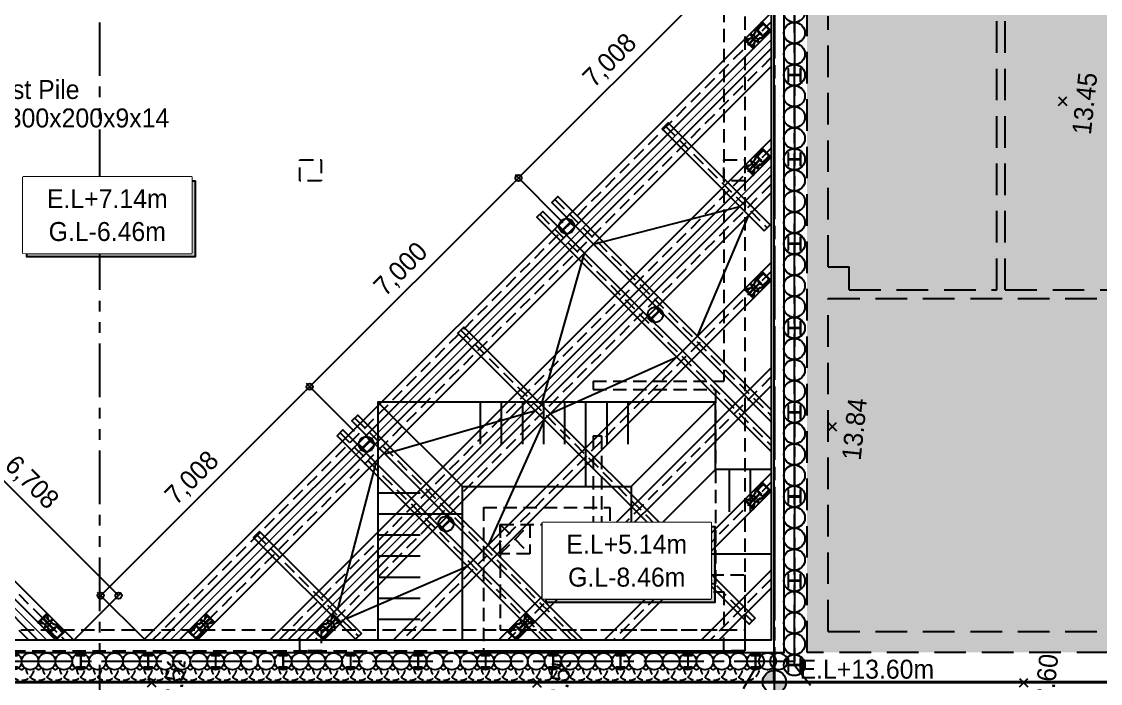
# Model space of a CAD drawing. Header units: millimetres. Extents: x 1073475 to 2890243, y -1340830 to -367733.
# Drawn here: x 1762223 to 1787803, y -431372 to -415668 of the extents above; entities that cross this region are included whole.
import ezdxf
from ezdxf.enums import TextEntityAlignment as Align
from ezdxf.xclip import XClip

# ---------------------------------------------------------------- set-up
doc = ezdxf.new("R2010")
doc.units = ezdxf.units.MM
doc.header["$LTSCALE"] = 50
doc.header["$XCLIPFRAME"] = 2
doc.header["$PDMODE"] = 3
doc.header["$PDSIZE"] = 100
for name, pattern in [('ANYANG3', [3, 2, -1]), ('CENTER2', [28.575, 19.05, -3.175, 3.175, -3.175]), ('DASHED', [0.75, 0.5, -0.25]), ('HIDDEN', [9.525, 6.35, -3.175]), ('HIDDEN2', [4.7625, 3.175, -1.5875]), ('PHANTOM', [63.5, 31.75, -6.35, 6.35, -6.35, 6.35, -6.35])]:
    doc.linetypes.add(name, pattern=pattern)
doc.layers.get('Defpoints').update_dxf_attribs({"color": 151})
doc.layers.add('_0', color=7, linetype='Continuous', lineweight=0)
for name, color, linetype in [('ANGLE', 1, 'Continuous'), ('C-DIM', 7, 'Continuous'), ('CEN', 1, 'CENTER2'), ('CIP', 1, 'Continuous'), ('FIN', 5, 'Continuous'), ('H-BEAM', 5, 'Continuous'), ('H-BEAM-상부', 173, 'Continuous'), ('HPILE-300x200', 3, 'Continuous'), ('HPILE-300x300', 3, 'Continuous'), ('NO', 2, 'Continuous'), ('POST PILE', 6, 'Continuous'), ('SGR', 8, 'Continuous'), ('SITE', 7, 'PHANTOM'), ('ST-CEN', 1, 'HIDDEN'), ('ST-CEN(상부 H-BEAM)', 1, 'HIDDEN'), ('ST-CEN(하부 H-BEAM)', 1, 'HIDDEN'), ('STRUT', 3, 'Continuous'), ('WALE-1', 3, 'Continuous'), ('건축', 233, 'HIDDEN'), ('굴착고', 2, 'Continuous'), ('단면', 4, 'Continuous'), ('대지경계선', 6, 'PHANTOM'), ('법면', 41, 'Continuous'), ('보도', 7, 'Continuous'), ('연속지적도', 32, 'Continuous'), ('유압JACK', 2, 'Continuous'), ('측량점_높이', 8, 'Continuous'), ('측량점_심볼', 7, 'Continuous'), ('현황레벨', 7, 'Continuous')]:
    doc.layers.add(name, color=color, linetype=linetype)
doc.layers.add('defpoint', color=193, linetype='Continuous', plot=False)
doc.styles.add('굴림체', font='')
doc.styles.add('돋움', font='')
doc.styles.get('굴림체').set_extended_font_data('Dotum')
doc.styles.get('돋움').set_extended_font_data('Dotum')
doc.dimstyles.new('SAM-300', dxfattribs={"dimscale": 1.5, "dimtxt": 300, "dimasz": 100, "dimexe": 70, "dimexo": 0, "dimgap": 100, "dimtad": 1, "dimdec": 0, "dimzin": 0, "dimdsep": 46, "dimlunit": 6, "dimtxsty": '돋움', "dimblk": 'ORIGIN', "dimcen": 100, "dimclrd": 1, "dimclre": 1, "dimclrt": 7, "dimadec": 0, "dimazin": 0, "dimtfac": 1, "dimtdec": 0, "dimtix": 1, "dimtmove": 2, "dimatfit": 3, "dimfxl": 70, "dimtolj": 1, "dimtzin": 0, "dimlwd": -1, "dimlwe": -1, "dimarcsym": 0})

# ---------------------------------------------------------------- blocks, each defined once
blk = doc.blocks.new('h-300')
at = {"layer": 'HPILE-300x200'}
blk.add_lwpolyline([(-150, 150), (-150, 136), (-24.5, 136, -0.4142136), (-4.5, 116), (-4.5, -116, -0.4142136), (-24.5, -136), (-150, -136), (-150, -150), (150, -150), (150, -136), (24.5, -136, -0.4142136), (4.5, -116), (4.5, 116, -0.4142136), (24.5, 136), (150, 136), (150, 150)], format="xyb", close=True, dxfattribs=at)
at = {"layer": 'HPILE-300x200', "color": 7}
blk.add_lwpolyline([(0, 150), (0, -150)], dxfattribs=at)
blk = doc.blocks.new('A$359145324269')
at = {"layer": '건축', "ltscale": 0.2}
h = blk.add_hatch(color=254, dxfattribs=at)
h.dxf.hatch_style = 1
h.paths.add_polyline_path([(59185, 39888), (6585, 39888), (6585, 5788), (20479, 5788), (45879, 2788), (59185, 2788)])
at = {"layer": 'CEN', "color": 8, "ltscale": 1.5}
blk.add_line((6285, 5488), (6285, 40188), dxfattribs=at)
at = {"layer": 'CIP'}
for centre in [(6285, 20988), (6285, 20488), (6285, 19988), (6285, 19488), (6285, 18988), (6285, 18488), (6285, 17988), (6285, 17488), (6285, 16988), (6285, 16488), (6285, 15988), (6285, 15488), (6285, 14988), (6285, 14488), (6285, 13988), (6285, 13488), (6285, 12988), (6285, 12488), (6285, 11988), (6285, 11488), (6285, 10988), (6285, 10488), (6285, 9988), (6285, 9488), (6285, 8988), (6285, 8488), (6285, 7988), (6285, 7488), (6285, 6988), (6285, 6488), (6285, 5988), (6285, 5488)]:
    blk.add_circle(centre, 250, dxfattribs=at)
at = {"layer": 'defpoint', "ltscale": 30}
blk.add_lwpolyline([(5806, 40677), (59985, 40677), (59985, 2088), (46697, 2088), (33748, 3618), (21497, 5088), (5806, 5088)], close=True, dxfattribs=at)
at = {"layer": '건축', "color": 4, "linetype": 'DASHED', "ltscale": 30}
for p, q in [((11285, 14388), (11285, 21088)), ((7085, 14938), (7085, 20888)), ((11085, 14388), (11085, 20888)), ((7085, 14938), (7585, 14938)), ((7585, 14388), (7585, 14938)), ((7585, 14388), (11085, 14388)), ((11285, 14388), (16285, 14388)), ((7085, 6288), (7085, 14188)), ((7085, 14188), (14585, 14188)), ((7085, 6288), (20509, 6288)), ((20479, 5788), (6585, 5788))]:
    blk.add_line(p, q, dxfattribs=at)
at = {"layer": '건축', "color": 4, "linetype": 'DASHED', "ltscale": 30, "flags": 128}
blk.add_lwpolyline([(6585, 5788), (6585, 39888), (59185, 39888), (59185, 2788)], dxfattribs=at)
at = {"layer": 'HPILE-300x300', "rotation": 270.0000000001199}
for p in [(6285, 19488), (6285, 17488), (6285, 15488), (6285, 13488), (6285, 11488), (6285, 9488), (6285, 7488), (6285, 5488)]:
    blk.add_blockref('h-300', p, dxfattribs=at)
blk = doc.blocks.new('A$405090834614')
at = {"layer": 'SITE', "color": 251, "linetype": 'ANYANG3', "ltscale": 0.5}
for p, q in [((134628, 120624), (170018, 124364)), ((136288, 105044), (134628, 120624))]:
    blk.add_line(p, q, dxfattribs=at)
at = {"layer": '보도', "color": 251}
for p, q in [((131984, 145496), (133055, 135292)), ((133055, 135292), (134015, 126206)), ((134015, 126206), (135237, 114733)), ((135237, 114733), (135237, 114733)), ((135237, 114733), (136239, 104961))]:
    blk.add_line(p, q, dxfattribs=at)
at = {"layer": '연속지적도', "color": 251}
for p, q in [((131988, 145494), (134628, 120624)), ((134628, 120624), (131988, 145494)), ((170018, 124364), (134628, 120624)), ((134628, 120624), (136288, 105044))]:
    blk.add_line(p, q, dxfattribs=at)
at = {"layer": '측량점_심볼', "color": 251}
for p in [(133055, 135292), (138583, 132845), (134015, 126206), (140794, 119882), (149052, 115268), (135237, 114733)]:
    blk.add_point(p, dxfattribs=at)
at = {"layer": '측량점_높이', "color": 251, "style": '굴림체'}
for s, p in [('13.52', (133055, 134992)), ('13.63', (138583, 132545)), ('13.55', (134015, 125906)), ('13.84', (140794, 119582)), ('13.45', (149052, 114968)), ('13.60', (135237, 114433))]:
    blk.add_text(s, height=450, dxfattribs=at).set_placement(p, align=Align.TOP_CENTER)
blk = doc.blocks.new('A$C415B026D')
at = {"layer": '건축', "color": 4}
for p, q in [((-16200, 0), (-12600, 0)), ((-16200, 0), (-16200, -4300)), ((-12600, 0), (-12600, -4300)), ((-15800, -400), (-13000, -400)), ((-15800, -400), (-15800, -3900)), ((-13000, -400), (-13000, -3900)), ((-13000, -3900), (-15800, -3900)), ((-16200, -4300), (-12600, -4300)), ((-6200, -30700), (-3200, -30700)), ((-6200, -30700), (-6200, -34100)), ((-3200, -30700), (-3200, -32300)), ((-5800, -31100), (-3600, -31100)), ((-5800, -31100), (-5800, -33600)), ((-3600, -31100), (-3600, -32700)), ((-3200, -32300), (0, -32300)), ((0, -32300), (0, -34100)), ((-3600, -32700), (-500, -32700)), ((-3600, -32700), (-500, -32700)), ((-500, -32700), (-500, -33600)), ((-500, -32700), (-500, -33600)), ((-5800, -33600), (-500, -33600)), ((-6200, -34100), (0, -34100))]:
    blk.add_line(p, q, dxfattribs=at)
blk = doc.blocks.new('20240926 평면')
at = {"layer": '건축'}
for p, q in [((25441, 0), (25441, -34100)), ((24941, -4100), (24941, -27700)), ((21841, -27700), (21841, -27900)), ((21841, -27700), (24941, -27700)), ((21841, -27900), (24741, -27900)), ((24741, -27900), (24741, -32500)), ((21841, -29000), (21841, -32700)), ((21841, -29000), (22041, -29000)), ((22041, -29000), (22041, -32500)), ((21841, -32700), (24941, -32700)), ((22041, -32500), (24741, -32500)), ((24941, -32700), (24941, -33600)), ((1607, -33600), (24941, -33600)), ((1400, -34100), (25441, -34100))]:
    blk.add_line(p, q, dxfattribs=at)
at = {"layer": '건축', "color": 4}
for p, q in [((19641, -31100), (20341, -31800)), ((19641, -31800), (20341, -31100))]:
    blk.add_line(p, q, dxfattribs=at)
at = {"layer": '건축', "color": 255}
blk.add_lwpolyline([(26141, -34840), (1135, -34840), (-5936, -27769), (-5936, -4908), (-280, 749), (26141, 749)], close=True, dxfattribs=at)
at = {"layer": '건축'}
for points in [[(15391, -22950), (14891, -22950), (14891, -22450), (15391, -22450)], [(25441, -22950), (24941, -22950), (24941, -22450), (25441, -22450)], [(15391, -34100), (14891, -34100), (14891, -33600), (15391, -33600)], [(25441, -34100), (24941, -34100), (24941, -33600), (25441, -33600)]]:
    blk.add_lwpolyline(points, close=True, dxfattribs=at)
at = {"layer": '건축', "color": 4}
blk.add_lwpolyline([(19641, -31100), (20341, -31100), (20341, -31800), (19641, -31800)], close=True, dxfattribs=at)
at = {"ltscale": 0.2}
blk.add_blockref('A$C415B026D', (25441, 0), dxfattribs=at)
blk = doc.blocks.new('A$C1D3235D9')
at = {"layer": 'SGR', "linetype": 'HIDDEN2'}
blk.add_circle((0, 0), 50, dxfattribs=at)
blk.add_arc((0, 0), 300, 0, 180, dxfattribs=at)
blk = doc.blocks.new('h-200')
at = {"layer": 'HPILE-300x200'}
blk.add_line((0, -150), (0, 150), dxfattribs=at)
blk.add_lwpolyline([(-100, 150), (-100, 136), (-24.5, 136, -0.4142136), (-4.5, 116), (-4.5, -116, -0.4142136), (-24.5, -136), (-100, -136), (-100, -150), (100, -150), (100, -136), (24.5, -136, -0.4142136), (4.5, -116), (4.5, 116, -0.4142136), (24.5, 136), (100, 136), (100, 150)], format="xyb", close=True, dxfattribs=at)
blk = doc.blocks.new('CIP')
at = {"layer": 'CIP'}
for centre in [(0, 0), (400, 0), (800, 0), (1200, 0)]:
    blk.add_circle(centre, 200, dxfattribs=at)
at = {"layer": 'HPILE-300x200'}
blk.add_blockref('h-200', (1200, 0), dxfattribs=at)
at = {"layer": 'SGR', "linetype": 'HIDDEN2'}
for p in [(-200, 150), (200, 150), (600, 150), (1000, 150)]:
    blk.add_blockref('A$C1D3235D9', p, dxfattribs=at)
blk = doc.blocks.new('A$C5B0247DC')
at = {"layer": '현황레벨'}
h = blk.add_hatch(color=256, dxfattribs=at)
h.paths.add_polyline_path([(0, 111, 0.414214), (-111, 0), (0, 0)])
h.paths.add_polyline_path([(0, 0), (0, -111, 0.414214), (111, 0)])
for p, q in [((0, -179), (0, 179)), ((-179, 0), (179, 0))]:
    blk.add_line(p, q, dxfattribs=at)
blk.add_circle((0, 0), 111, dxfattribs=at)
blk = doc.blocks.new('_Origin')
at = {"color": 0, "linetype": 'ByBlock', "lineweight": -2}
blk.add_line((0, 0), (-1, 0), dxfattribs=at)
blk.add_circle((0, 0), 0.5, dxfattribs=at)
blk = doc.blocks.new('*D152')
at = {"layer": 'C-DIM', "color": 1, "ltscale": 0.2, "transparency": 16777216}
for p, q in [((1770116, -425393), (1768981, -424258)), ((1764205, -429182), (1768949, -424438)), ((1765160, -430348), (1764025, -429213))]:
    blk.add_line(p, q, dxfattribs=at)
at = {"layer": 'Defpoints', "color": 0, "ltscale": 0.2, "transparency": 16777216}
for p in [(1769055, -424332), (1770116, -425393), (1765160, -430348)]:
    blk.add_point(p, dxfattribs=at)
at = {"layer": 'C-DIM', "color": 1, "ltscale": 0.2, "transparency": 16777216, "xscale": 150, "yscale": 150, "zscale": 150}
for p, rotation in [((1769055, -424332), 44.99999999986167), ((1764099, -429288), 224.9999999998616)]:
    blk.add_blockref('_Origin', p, dxfattribs=dict(at, rotation=rotation))
at = {"layer": 'C-DIM', "color": 7, "ltscale": 0.2, "transparency": 16777216, "insert": (1766281, -426514), "char_height": 450, "attachment_point": 5, "rotation": 45, "style": '돋움'}
blk.add_mtext('\\A1;7,008', dxfattribs=at)
blk = doc.blocks.new('*D153')
at = {"layer": 'C-DIM', "color": 1, "ltscale": 0.2, "transparency": 16777216}
for p, q in [((1769161, -424226), (1773899, -419488)), ((1775065, -420443), (1773931, -419308)), ((1770116, -425393), (1768981, -424258))]:
    blk.add_line(p, q, dxfattribs=at)
at = {"layer": 'Defpoints', "color": 0, "ltscale": 0.2, "transparency": 16777216}
for p in [(1774005, -419382), (1775065, -420443), (1770116, -425393)]:
    blk.add_point(p, dxfattribs=at)
at = {"layer": 'C-DIM', "color": 1, "ltscale": 0.2, "transparency": 16777216, "xscale": 150, "yscale": 150, "zscale": 150}
for p, rotation in [((1774005, -419382), 44.99999999986167), ((1769055, -424332), 224.9999999998616)]:
    blk.add_blockref('_Origin', p, dxfattribs=dict(at, rotation=rotation))
at = {"layer": 'C-DIM', "color": 7, "ltscale": 0.2, "transparency": 16777216, "insert": (1771234, -421561), "char_height": 450, "attachment_point": 5, "rotation": 45, "style": '돋움'}
blk.add_mtext('\\A1;7,000', dxfattribs=at)
blk = doc.blocks.new('*D154')
at = {"layer": 'C-DIM', "color": 1, "ltscale": 0.2, "transparency": 16777216}
for p, q in [((1780021, -415487), (1778886, -414352)), ((1774111, -419276), (1778854, -414532)), ((1775065, -420443), (1773931, -419308))]:
    blk.add_line(p, q, dxfattribs=at)
at = {"layer": 'Defpoints', "color": 0, "ltscale": 0.2, "transparency": 16777216}
for p in [(1778961, -414426), (1780021, -415487), (1775065, -420443)]:
    blk.add_point(p, dxfattribs=at)
at = {"layer": 'C-DIM', "color": 1, "ltscale": 0.2, "transparency": 16777216, "xscale": 150, "yscale": 150, "zscale": 150}
for p, rotation in [((1778961, -414426), 44.99999999986167), ((1774005, -419382), 224.9999999998616)]:
    blk.add_blockref('_Origin', p, dxfattribs=dict(at, rotation=rotation))
at = {"layer": 'C-DIM', "color": 7, "ltscale": 0.2, "transparency": 16777216, "insert": (1776187, -416608), "char_height": 450, "attachment_point": 5, "rotation": 45, "style": '돋움'}
blk.add_mtext('\\A1;7,008', dxfattribs=at)
blk = doc.blocks.new('*D157')
at = {"layer": 'C-DIM', "color": 1, "ltscale": 0.2, "transparency": 16777216}
for p, q in [((1758717, -425605), (1759852, -424470)), ((1759883, -424650), (1764415, -429182)), ((1763460, -430348), (1764595, -429213))]:
    blk.add_line(p, q, dxfattribs=at)
at = {"layer": 'Defpoints', "color": 0, "ltscale": 0.2, "transparency": 16777216}
for p in [(1758717, -425605), (1764521, -429288), (1763460, -430348)]:
    blk.add_point(p, dxfattribs=at)
at = {"layer": 'C-DIM', "color": 1, "ltscale": 0.2, "transparency": 16777216, "xscale": 150, "yscale": 150, "zscale": 150}
for p, rotation in [((1759777, -424544), 135.0000000024513), ((1764521, -429288), 315.0000000024513)]:
    blk.add_blockref('_Origin', p, dxfattribs=dict(at, rotation=rotation))
at = {"layer": 'C-DIM', "color": 7, "ltscale": 0.2, "transparency": 16777216, "insert": (1762445, -426620), "char_height": 450, "attachment_point": 5, "rotation": 315, "style": '돋움'}
blk.add_mtext('\\A1;6,708', dxfattribs=at)
blk = doc.blocks.new('A$C26452653')
at = {"layer": '유압JACK'}
for p, q in [((0, 600), (0, 587)), ((0, 600), (300, 600)), ((300, 600), (0, 600)), ((5, 582), (62, 582)), ((5, 582), (150, 582)), ((5, 582), (125, 582)), ((9, 582), (82, 471)), ((83, 450), (77, 568)), ((295, 582), (139, 582)), ((142, 479), (140, 567)), ((158, 479), (160, 567)), ((295, 582), (175, 582)), ((217, 450), (223, 568)), ((291, 582), (218, 471)), ((295, 582), (238, 582)), ((300, 600), (300, 587)), ((17, 413), (64, 417)), ((17, 393), (64, 389)), ((77, 363), (54, 296)), ((70, 311), (57, 299)), ((77, 434), (77, 432)), ((77, 432), (77, 372)), ((77, 374), (77, 372)), ((77, 373), (77, 372)), ((133, 368), (77, 368)), ((77, 368), (77, 327)), ((150, 438), (81, 438)), ((150, 368), (81, 368)), ((150, 444), (89, 444)), ((95, 444), (95, 438)), ((95, 444), (205, 444)), ((95, 438), (205, 438)), ((98, 444), (98, 438)), ((133, 368), (222, 368)), ((141, 247), (141, 360)), ((141, 341), (159, 341)), ((141, 259), (159, 259)), ((150, 444), (211, 444)), ((150, 438), (218, 438)), ((150, 368), (218, 368)), ((159, 247), (159, 360)), ((202, 444), (202, 438)), ((205, 444), (205, 438)), ((222, 434), (222, 432)), ((222, 432), (222, 372)), ((222, 374), (222, 372)), ((222, 373), (222, 372)), ((222, 368), (222, 327)), ((222, 363), (246, 296)), ((230, 311), (243, 299)), ((282, 413), (236, 417)), ((282, 393), (236, 389)), ((0, 13), (26, 234)), ((0, 13), (0, 0)), ((0, 0), (300, 0)), ((5, 18), (25, 18)), ((40, 33), (40, 244)), ((56, 21), (56, 199)), ((56, 168), (60, 168)), ((56, 153), (60, 153)), ((56, 63), (60, 63)), ((56, 48), (60, 48)), ((59, 18), (241, 18)), ((60, 168), (60, 153)), ((60, 48), (60, 63)), ((92, 226), (92, 221)), ((92, 226), (207, 226)), ((92, 221), (207, 221)), ((98, 234), (98, 226)), ((98, 226), (197, 226)), ((101, 235), (101, 226)), ((102, 226), (102, 221)), ((103, 226), (103, 221)), ((103, 221), (195, 221)), ((103, 218), (103, 213)), ((103, 218), (195, 218)), ((103, 213), (197, 213)), ((105, 221), (105, 218)), ((195, 221), (197, 221)), ((195, 221), (195, 218)), ((195, 218), (197, 218)), ((197, 226), (197, 221)), ((197, 226), (197, 221)), ((197, 226), (197, 221)), ((197, 226), (202, 226)), ((197, 218), (197, 213)), ((199, 235), (199, 226)), ((202, 234), (202, 226)), ((207, 226), (207, 221)), ((240, 168), (240, 153)), ((244, 168), (240, 168)), ((244, 153), (240, 153)), ((244, 63), (240, 63)), ((240, 48), (240, 63)), ((244, 48), (240, 48)), ((244, 21), (244, 199)), ((260, 33), (260, 244)), ((300, 13), (274, 234)), ((295, 18), (275, 18)), ((300, 13), (300, 0))]:
    blk.add_line(p, q, dxfattribs=at)
for centre, radius, start, end in [((5, 587), 5, 180, 270), ((62, 567), 15, 3, 90), ((125, 567), 15, 1.2674, 90), ((175, 567), 15, 90, 178.7326), ((238, 567), 15, 90, 177), ((295, 587), 5, 270, 0), ((17, 403), 10, 90, 270), ((135, 221), 110, 135, 172.9969), ((150, 236), 110, 135.3602, 180), ((62, 432), 15, 274.7636, 0), ((62, 374), 15, 0, 85.2364), ((57, 327), 20, 315.3602, 0), ((81, 434), 4, 90, 180), ((81, 372), 4, 180, 270), ((89, 450), 6, 183, 270), ((132, 479), 10, 270, 1.2674), ((133, 360), 7.5, 0, 90), ((150, 403), 15, 90, 270), ((150, 403), 10, 90, 270), ((150, 403), 15, 270, 90), ((150, 403), 10, 270, 90), ((168, 479), 10, 178.7326, 270), ((166, 360), 7.5, 90, 180), ((211, 450), 6, 270, 357), ((218, 434), 4, 0, 90), ((218, 372), 4, 270, 0), ((237, 432), 15, 180, 265.2364), ((237, 374), 15, 94.7636, 180), ((242, 327), 20, 180, 224.6398), ((150, 236), 110, 0, 44.6398), ((165, 221), 110, 7.0031, 45), ((282, 403), 10, 270, 90), ((5, 13), 5, 90, 180), ((25, 33), 15, 270, 0), ((81, 199), 25, 119.7623, 180), ((59, 21), 3, 180, 270), ((150, 79), 164, 90, 119.7623), ((136, 247), 5, 274.7518, 0), ((150, 79), 164, 60.2377, 90), ((164, 247), 5, 180, 265.2482), ((219, 199), 25, 0, 60.2377), ((241, 21), 3, 270, 0), ((275, 33), 15, 180, 270), ((295, 13), 5, 0, 90)]:
    blk.add_arc(centre, radius, start, end, dxfattribs=at)
blk = doc.blocks.new('Post')
at = {"layer": 'POST PILE'}
blk.add_line((0, 150), (0, -150), dxfattribs=at)
blk.add_lwpolyline([(-100, -150), (-100, -125), (-29.5, -125, 0.4142136), (-9.5, -105), (-9.5, 105, 0.4142136), (-29.5, 125), (-100, 125), (-100, 150), (100, 150), (100, 125), (29.5, 125, 0.4142136), (9.5, 105), (9.5, -105, 0.4142136), (29.5, -125), (100, -125), (100, -150)], format="xyb", close=True, dxfattribs=at)
blk.add_circle((0, 0), 180.3, dxfattribs=at)

msp = doc.modelspace()

# ---------------------------------------------------------------- linework, layer by layer
at = {"layer": 'NO', "ltscale": 0.2}
msp.add_lwpolyline([(1779338.2, -431496.5), (1779623.4, -430998.3)], dxfattribs=at)

# ---------------------------------------------------------------- block references
ref = msp.add_blockref('A$405090834614', (1885814.3, -577934.3), dxfattribs=dict(rotation=83.9464212542183))
XClip(ref).set_block_clipping_path([(104661.0409256864, 187029.200860789), (115795.371209384, 82037.659728932), (199028.6359362481, 90864.5294945205), (187894.3056525505, 195856.0706263776)])

# ---------------------------------------------------------------- texts
at = {"layer": '현황레벨', "style": '돋움'}
msp.add_text('E.L+13.60m', height=450, dxfattribs=at).set_placement((1780669.9, -431034.5), align=Align.MIDDLE_LEFT)

# ---------------------------------------------------------------- next in the draw order: wipeouts: each hides what was drawn before it
at = {"ltscale": 1.5}
msp.add_wipeout([(1753828.7, -396248.3), (1780546.3, -396248.3), (1780546.3, -430848.3), (1755228.7, -430848.3), (1748523.6, -424143.3), (1748523.6, -401553.3)], dxfattribs=at)

# ---------------------------------------------------------------- next in the draw order: hatches: boundary and pattern name
at = {"layer": '굴착고'}
for points in [[(1762347.8, -421163.6), (1766251.7, -421163.6), (1766251.7, -419446.1), (1766341.7, -419446.1), (1766341.7, -421253.6), (1762347.8, -421253.6)], [(1774664.9, -429364.3), (1778568.8, -429364.3), (1778568.8, -427646.8), (1778658.8, -427646.8), (1778658.8, -429454.3), (1774664.9, -429454.3)]]:
    msp.add_hatch(color=256, dxfattribs=at).paths.add_polyline_path(points)

# ---------------------------------------------------------------- next in the draw order: linework, layer by layer
at = {"layer": '_0'}
msp.add_line((1779996.3, -419098.6), (1768746.6, -430348.3), dxfattribs=at)
at = {"layer": 'ANGLE'}
for points in [[(1775783, -420948.3), (1779253.4, -420053.7)], [(1778250.2, -423132.6), (1779465.5, -420265.8)], [(1774548.3, -424758.8), (1775570.9, -421160.4)], [(1774760.4, -424970.9), (1777755.2, -423627.6)], [(1770833.6, -425923.2), (1774406.8, -424900.2)], [(1774619, -425112.3), (1773288, -428094.8)], [(1770621.4, -426135.3), (1769714.4, -429618)], [(1769926.6, -429830.2), (1772793, -428589.7)]]:
    msp.add_lwpolyline(points, dxfattribs=at)
at = {"layer": 'CEN', "color": 8, "ltscale": 1.5}
msp.add_line((1780546.3, -396237), (1780546.3, -430848.3), dxfattribs=at)
at = {"layer": 'CIP'}
for centre in [(1778023.4, -430848.3), (1778423.4, -430848.3), (1778823.4, -430848.3), (1779223.4, -430848.3), (1779623.4, -430848.3), (1779910.2, -430848.3), (1780174.4, -430848.3)]:
    msp.add_circle(centre, 200, dxfattribs=at)
at = {"layer": 'H-BEAM'}
for points in [[(1779996.3, -424878.7), (1774935.1, -419817.5), (1774793.7, -419959), (1779996.3, -425161.6)], [(1779996.3, -425868.7), (1774440.2, -420312.5), (1774581.6, -420171.1), (1779996.3, -425585.8)], [(1775541.6, -430348.3), (1770197.2, -425003.9), (1770055.8, -425145.3), (1775258.7, -430348.3)], [(1774551.6, -430348.3), (1769702.2, -425498.9), (1769843.6, -425357.5), (1774834.4, -430348.3)]]:
    msp.add_lwpolyline(points, dxfattribs=at)
at = {"layer": 'H-BEAM-상부'}
for points in [[(1779831.8, -420632.1), (1779973.2, -420490.7), (1777554, -418071.4), (1777412.5, -418212.8), (1779831.8, -420632.1)], [(1779614.5, -429825.1), (1779473.1, -429966.5), (1772566, -423059.4), (1772707.4, -422918), (1779614.5, -429825.1)], [(1770280.1, -430183.7), (1770138.7, -430325.1), (1767719.5, -427905.9), (1767860.9, -427764.5), (1770280.1, -430183.7)]]:
    msp.add_lwpolyline(points, dxfattribs=at)
at = {"layer": 'NO', "ltscale": 0.2}
msp.add_lwpolyline([(1780546.3, -430941.5), (1780926.8, -431415)], dxfattribs=at)
at = {"layer": 'ST-CEN'}
for p, q in [((1779996.3, -418674.3), (1768322.4, -430348.3)), ((1779996.3, -419522.9), (1769170.9, -430348.3)), ((1779996.3, -421598.6), (1771246.6, -430348.3)), ((1779996.3, -424098.6), (1773746.6, -430348.3)), ((1779996.3, -426598.6), (1776246.6, -430348.3)), ((1779996.3, -428898.6), (1778546.6, -430348.3))]:
    msp.add_line(p, q, dxfattribs=at)
at = {"layer": 'ST-CEN(상부 H-BEAM)'}
for p, q in [((1777483.2, -418142.1), (1779902.5, -420561.4)), ((1772636.7, -422988.7), (1779543.8, -429895.8)), ((1767790.2, -427835.2), (1770209.4, -430254.4))]:
    msp.add_line(p, q, dxfattribs=at)
at = {"layer": 'ST-CEN(하부 H-BEAM)'}
for p, q in [((1774864.4, -419888.2), (1779996.3, -425020.1)), ((1774510.9, -420241.8), (1779996.3, -425727.2)), ((1770126.5, -425074.6), (1775400.1, -430348.3)), ((1769772.9, -425428.2), (1774693, -430348.3))]:
    msp.add_line(p, q, dxfattribs=at)
at = {"layer": 'STRUT'}
for p, q in [((1779996.3, -416735), (1766383, -430348.3)), ((1779996.3, -418462.2), (1768110.2, -430348.3)), ((1779996.3, -418886.5), (1768534.5, -430348.3)), ((1779996.3, -419310.7), (1768958.8, -430348.3)), ((1779996.3, -419735), (1769383, -430348.3)), ((1779996.3, -421386.5), (1771034.5, -430348.3)), ((1779996.3, -421810.7), (1771458.8, -430348.3)), ((1779996.3, -423886.5), (1773534.5, -430348.3)), ((1779996.3, -424310.7), (1773958.8, -430348.3)), ((1779996.3, -426386.5), (1776034.5, -430348.3)), ((1779996.3, -426810.7), (1776458.8, -430348.3)), ((1779996.3, -428686.5), (1778334.5, -430348.3)), ((1779996.3, -429110.7), (1778758.8, -430348.3))]:
    msp.add_line(p, q, dxfattribs=at)
at = {"layer": 'WALE-1'}
for points in [[(1753911.5, -396448.3), (1780296.3, -396448.3), (1780296.3, -430648.3), (1755311.5, -430648.3), (1748723.6, -424060.4), (1748723.6, -401636.2)], [(1754035.8, -396748.3), (1779996.3, -396748.3), (1779996.3, -430348.3), (1755435.8, -430348.3), (1749023.6, -423936.2), (1749023.6, -401760.4)]]:
    msp.add_lwpolyline(points, close=True, dxfattribs=at)
at = {"layer": '굴착고'}
for points in [[(1762257.8, -419356.1), (1766251.7, -419356.1), (1766251.7, -421163.6), (1762257.8, -421163.6)], [(1762347.8, -421163.6), (1766251.7, -421163.6), (1766251.7, -419446.1), (1766341.7, -419446.1), (1766341.7, -421253.6), (1762347.8, -421253.6)], [(1774574.9, -427556.8), (1778568.8, -427556.8), (1778568.8, -429364.3), (1774574.9, -429364.3)], [(1774664.9, -429364.3), (1778568.8, -429364.3), (1778568.8, -427646.8), (1778658.8, -427646.8), (1778658.8, -429454.3), (1774664.9, -429454.3)]]:
    msp.add_lwpolyline(points, close=True, dxfattribs=at)
at = {"layer": '단면', "linetype": 'PHANTOM', "ltscale": 0.8}
msp.add_line((1764073.6, -395367.4), (1764073.6, -432001.8), dxfattribs=at)
at = {"layer": '대지경계선'}
msp.add_line((1780073.6, -395749.3), (1780073.6, -431338.3), dxfattribs=at)
at = {"layer": '법면'}
for p, q in [((1773096.3, -424698.3), (1773096.3, -425698.3)), ((1773596.3, -424698.3), (1773596.3, -425698.3)), ((1774096.3, -424698.3), (1774096.3, -425698.3)), ((1774596.3, -424698.3), (1774596.3, -425698.3)), ((1775096.3, -424698.3), (1775096.3, -425698.3)), ((1775596.3, -424698.3), (1775596.3, -426698.3)), ((1776096.3, -424698.3), (1776096.3, -425698.3)), ((1776596.3, -424698.3), (1776596.3, -425698.3)), ((1778996.3, -426298.3), (1778996.3, -427298.3)), ((1779496.3, -426298.3), (1779496.3, -427298.3)), ((1770673.6, -426848.3), (1771673.6, -426848.3)), ((1772673.6, -430348.3), (1772673.6, -426698.3)), ((1772673.6, -426698.3), (1776673.6, -426698.3)), ((1776673.6, -426698.3), (1776673.6, -428298.3)), ((1770673.6, -427348.3), (1772673.6, -427348.3)), ((1770673.6, -427848.3), (1771673.6, -427848.3)), ((1770673.6, -428348.3), (1771673.6, -428348.3)), ((1776673.6, -428298.3), (1779996.3, -428298.3)), ((1770673.6, -428848.3), (1771673.6, -428848.3)), ((1770673.6, -429348.3), (1771673.6, -429348.3)), ((1770673.6, -429848.3), (1771673.6, -429848.3))]:
    msp.add_line(p, q, dxfattribs=at)
for points in [[(1779996.3, -426298.3), (1778673.6, -426298.3), (1778673.6, -424698.3), (1770673.6, -424698.3), (1770673.6, -430348.3)], [(1770673.6, -424698.3), (1772673.6, -426698.3)], [(1776673.6, -426698.3), (1778673.6, -424698.3)], [(1778673.6, -426298.3), (1776673.6, -428298.3)]]:
    msp.add_lwpolyline(points, dxfattribs=at)

# ---------------------------------------------------------------- next in the draw order: block references
at = {"layer": 'FIN', "rotation": 180.0000000000001}
for p in [(1763223.6, -430848.3), (1764823.6, -430848.3), (1766423.6, -430848.3), (1768023.6, -430848.3), (1769623.6, -430848.3), (1771223.6, -430848.3), (1772823.6, -430848.3), (1774423.6, -430848.3), (1776023.6, -430848.3), (1777623.6, -430848.3)]:
    msp.add_blockref('CIP', p, dxfattribs=at)
at = {"layer": 'HPILE-300x200', "rotation": 180.0000000000001}
for p in [(1778023.4, -430848.3), (1779623.4, -430848.3)]:
    msp.add_blockref('h-200', p, dxfattribs=at)
at = {"layer": 'POST PILE', "rotation": 134.9999999999966}
for p in [(1775147.3, -420524.6), (1777247.7, -422625), (1770396.6, -425698.3), (1772285.5, -427587.2)]:
    msp.add_blockref('Post', p, dxfattribs=at)
at = {"layer": 'SGR', "linetype": 'HIDDEN2', "rotation": 180.0000000000001}
for p in [(1778223.4, -430998.3), (1778623.4, -430998.3), (1779023.4, -430998.3), (1779423.4, -430998.3)]:
    msp.add_blockref('A$C1D3235D9', p, dxfattribs=at)
at = {"layer": '건축', "rotation": 359.9999999965022}
msp.add_blockref('20240926 평면', (1753932.2, -396498.3), dxfattribs=at)
at = {"layer": '유압JACK'}
for p, rotation in [((1779996.3, -415886.5), 134.9999999994085), ((1779996.3, -418886.5), 134.9999999994085), ((1779996.3, -421810.7), 134.9999999994085), ((1779996.3, -426810.7), 134.9999999994085), ((1766170.9, -430136.2), 314.9999999994084), ((1769170.9, -430136.2), 314.9999999994084), ((1773746.6, -430136.2), 314.9999999994084)]:
    msp.add_blockref('A$C26452653', p, dxfattribs=dict(at, rotation=rotation))
at = {"layer": '유압JACK', "xscale": -1, "rotation": 45.00000000059153}
msp.add_blockref('A$C26452653', (1763247.9, -430136.2), dxfattribs=at)
at = {"layer": '현황레벨', "xscale": 2.499999999941792, "yscale": 2.499999999941792, "zscale": 2.499999999941792}
msp.add_blockref('A$C5B0247DC', (1780073.6, -431338.3), dxfattribs=at)

# ---------------------------------------------------------------- next in the draw order: texts
at = {"layer": 'C-DIM', "color": 7, "style": '돋움'}
for s, p in [('Post Pile', (1761273.6, -417280.2)), ('H-300x200x9x14', (1761273.6, -417955.2))]:
    msp.add_text(s, height=450, dxfattribs=at).set_placement(p, align=Align.MIDDLE_LEFT)

# ---------------------------------------------------------------- next in the draw order: dimensions: what is measured, and where the dimension line sits
at = {"layer": 'C-DIM', "ltscale": 0.2}
for base, p1, p2, angle, picture, middle in [((1778960.5102, -414426.3841), (1775065.4251, -420442.7896), (1780021.1704, -415487.0443), 45, '*D154', (1776186.6025, -416608.2218)), ((1774004.8, -419382.1), (1770115.7, -425392.5), (1775065.4, -420442.8), 45, '*D153', (1771233.9, -421561)), ((1769055.0174, -424331.8769), (1765159.9323, -430348.2823), (1770115.6776, -425392.537), 45, '*D152', (1766281.1098, -426513.7145)), ((1764520.7, -429287.6), (1758716.7, -425605), (1763460, -430348.3), 315, '*D157', (1762445.1, -426619.9))]:
    dim = msp.add_linear_dim(base=base, p1=p1, p2=p2, angle=angle, dimstyle='SAM-300', dxfattribs=at)
    dim.commit()
    dim.dimension.update_dxf_attribs({"geometry": picture, "text_midpoint": middle})

# ---------------------------------------------------------------- next in the draw order: wipeouts: each hides what was drawn before it
msp.add_wipeout([(1762257.8, -419356.1), (1766251.7, -419356.1), (1766251.7, -421163.6), (1762257.8, -421163.6)]).dxf.layer = '굴착고'

# ---------------------------------------------------------------- next in the draw order: linework, layer by layer
at = {"layer": '_0'}
for p, q in [((1779996.3, -416098.6), (1765746.6, -430348.3)), ((1749023.6, -416548.3), (1762823.6, -430348.3))]:
    msp.add_line(p, q, dxfattribs=at)
at = {"layer": 'CEN', "color": 8, "ltscale": 1.5}
msp.add_lwpolyline([(1780546.3, -430848.3), (1755228.7, -430848.3), (1748523.6, -424143.3), (1748523.6, -401553.3), (1753828.7, -396248.3), (1780546.3, -396248.3)], dxfattribs=at)
at = {"layer": 'ST-CEN'}
for p, q in [((1779996.3, -415674.3), (1765322.4, -430348.3)), ((1749023.6, -416124), (1763247.9, -430348.3)), ((1779996.3, -416522.9), (1766170.9, -430348.3)), ((1749023.6, -416972.5), (1762399.4, -430348.3))]:
    msp.add_line(p, q, dxfattribs=at)
at = {"layer": 'STRUT'}
for p, q in [((1779996.3, -415462.2), (1765110.2, -430348.3)), ((1749023.6, -415911.9), (1763460, -430348.3)), ((1779996.3, -415886.5), (1765534.5, -430348.3)), ((1749023.6, -416336.2), (1763035.8, -430348.3)), ((1779996.3, -416310.7), (1765958.8, -430348.3)), ((1749023.6, -416760.4), (1762611.5, -430348.3))]:
    msp.add_line(p, q, dxfattribs=at)
at = {"layer": '대지경계선', "const_width": 60}
msp.add_lwpolyline([(1780073.6, -431338.3), (1755066.9, -431338.3), (1747995.8, -424267.2), (1747995.8, -401406.1), (1753652.6, -395749.3), (1780073.6, -395749.3)], dxfattribs=at)

# ---------------------------------------------------------------- next in the draw order: block references
ref = msp.add_blockref('A$359145324269', (1774261, -436425.2))
XClip(ref).set_block_clipping_path([(-63395.527483372, -17707.8924470364), (42184.75959764, 65992.1074750119)])

# ---------------------------------------------------------------- next in the draw order: texts
at = {"layer": '굴착고', "style": '돋움'}
for s, p in [('E.L+7.14m', (1764254.7, -419870.3)), ('G.L-6.46m', (1764254.7, -420649.4))]:
    msp.add_text(s, height=450, dxfattribs=at).set_placement(p, align=Align.MIDDLE)

# ---------------------------------------------------------------- next in the draw order: wipeouts: each hides what was drawn before it
msp.add_wipeout([(1774574.9, -427556.8), (1778568.8, -427556.8), (1778568.8, -429364.3), (1774574.9, -429364.3)]).dxf.layer = '굴착고'

# ---------------------------------------------------------------- next in the draw order: texts
for s, p in [('E.L+5.14m', (1776571.8, -428071)), ('G.L-8.46m', (1776571.8, -428850.1))]:
    msp.add_text(s, height=450, dxfattribs=at).set_placement(p, align=Align.MIDDLE)

doc.saveas('drawing.dxf')
